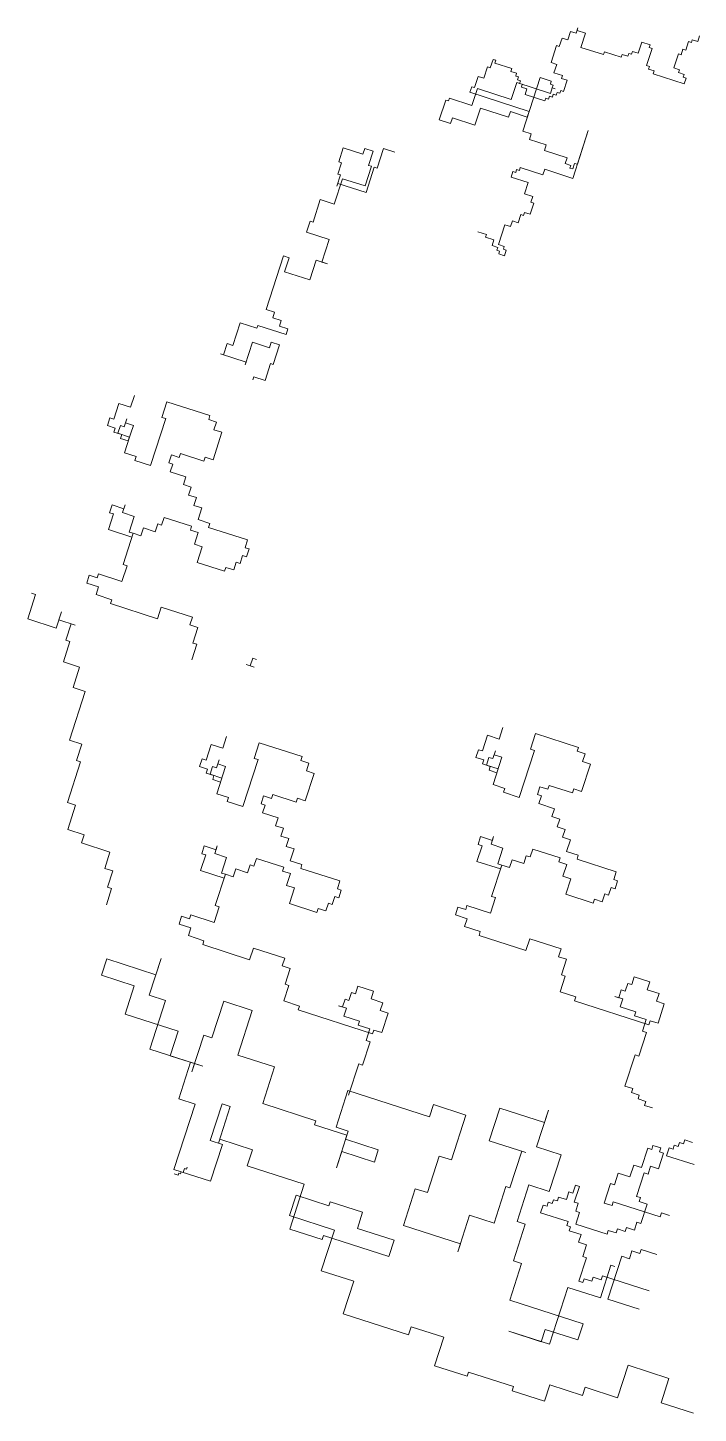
# Model space of a CAD drawing. Header units: millimetres. Extents: x 485872 to 486142, y -52344 to -52207.
# Drawn here: x 486117.1724 to 486117.2072, y -52327.0236 to -52326.9517 of the extents above; entities that cross this region are included whole.
import ezdxf

# ---------------------------------------------------------------- set-up
doc = ezdxf.new("R2010")
doc.units = ezdxf.units.MM
doc.header["$LTSCALE"] = 15

# ---------------------------------------------------------------- blocks, each defined once
blk = doc.blocks.new('sf')
at = {"color": 84, "lineweight": 5}
for p, q in [((17786.39, 470973.52), (17786.21, 470972.97)), ((17786.3, 470973.25), (17786.39, 470973.52)), ((17784.82, 470972.49), (17784.55, 470971.66)), ((17785.38, 470972.31), (17784.82, 470972.49)), ((17785.65, 470973.15), (17785.38, 470972.31)), ((17786.21, 470972.97), (17785.65, 470973.15)), ((17787.14, 470972.98), (17786.3, 470973.25)), ((17786.69, 470971.58), (17787.14, 470972.98)), ((17792.7, 470972.1), (17792.35, 470970.99)), ((17793.54, 470971.83), (17792.7, 470972.1)), ((17797.34, 470972.15), (17797.07, 470971.31)), ((17797.62, 470972.06), (17797.34, 470972.15)), ((17797.71, 470972.34), (17797.62, 470972.06)), ((17798.26, 470972.16), (17797.71, 470972.34)), ((17798.44, 470972.71), (17798.26, 470972.16)), ((17784.28, 470971.75), (17783.74, 470970.07)), ((17784.55, 470971.66), (17784.28, 470971.75)), ((17788.92, 470970.86), (17786.69, 470971.58)), ((17789.01, 470971.14), (17788.92, 470970.86)), ((17790.68, 470970.6), (17789.01, 470971.14)), ((17790.77, 470970.88), (17790.68, 470970.6)), ((17791.33, 470970.7), (17790.77, 470970.88)), ((17791.42, 470970.98), (17791.33, 470970.7)), ((17791.7, 470970.89), (17791.42, 470970.98)), ((17791.79, 470971.17), (17791.7, 470970.89)), ((17792.35, 470970.99), (17791.79, 470971.17)), ((17793.19, 470969.79), (17793.73, 470971.46)), ((17793.45, 470971.55), (17793.54, 470971.83)), ((17793.73, 470971.46), (17793.45, 470971.55)), ((17796.33, 470970.93), (17795.88, 470969.54)), ((17796.61, 470970.84), (17796.33, 470970.93)), ((17796.79, 470971.4), (17796.61, 470970.84)), ((17797.07, 470971.31), (17796.79, 470971.4)), ((17777.44, 470969.64), (17777.08, 470968.53)), ((17777.72, 470969.55), (17777.44, 470969.64)), ((17777.99, 470970.39), (17777.72, 470969.55)), ((17778.27, 470970.3), (17777.99, 470970.39)), ((17778.18, 470970.02), (17778.27, 470970.3)), ((17779.85, 470969.48), (17778.18, 470970.02)), ((17779.76, 470969.2), (17779.85, 470969.48)), ((17783.74, 470970.07), (17784.29, 470969.89)), ((17784.29, 470969.89), (17784.02, 470969.06)), ((17793.47, 470969.7), (17793.19, 470969.79)), ((17793.38, 470969.42), (17793.47, 470969.7)), ((17793.94, 470969.24), (17793.38, 470969.42)), ((17795.88, 470969.54), (17796.44, 470969.36)), ((17796.44, 470969.36), (17796.35, 470969.08)), ((17776.52, 470968.71), (17776.16, 470967.59)), ((17777.08, 470968.53), (17776.52, 470968.71)), ((17780.32, 470969.02), (17779.76, 470969.2)), ((17779.79, 470966.42), (17780.33, 470968.1)), ((17780.23, 470968.74), (17780.32, 470969.02)), ((17780.51, 470968.65), (17780.23, 470968.74)), ((17780.33, 470968.1), (17783.67, 470967.02)), ((17780.42, 470968.37), (17780.51, 470968.65)), ((17780.7, 470968.28), (17780.42, 470968.37)), ((17780.61, 470968.01), (17780.7, 470968.28)), ((17780.88, 470967.92), (17780.61, 470968.01)), ((17782.64, 470968.58), (17780.93, 470963.29)), ((17783.75, 470968.22), (17782.64, 470968.58)), ((17783.66, 470967.94), (17783.75, 470968.22)), ((17784.02, 470969.06), (17784.86, 470968.79)), ((17784.86, 470968.79), (17784.77, 470968.51)), ((17784.77, 470968.51), (17785.33, 470968.33)), ((17785.33, 470968.33), (17784.97, 470967.21)), ((17793.85, 470968.97), (17793.94, 470969.24)), ((17796.92, 470967.98), (17793.85, 470968.97)), ((17796.35, 470969.08), (17796.91, 470968.9)), ((17796.91, 470968.9), (17796.82, 470968.62)), ((17796.82, 470968.62), (17797.1, 470968.53)), ((17797.1, 470968.53), (17796.92, 470967.98)), ((17775.88, 470967.68), (17775.7, 470967.13)), ((17775.7, 470967.13), (17781.56, 470965.24)), ((17776.16, 470967.59), (17775.88, 470967.68)), ((17775.9, 470965.83), (17776.44, 470967.5)), ((17776.44, 470967.5), (17779.79, 470966.42)), ((17780.8, 470967.64), (17780.88, 470967.92)), ((17781.35, 470967.46), (17780.8, 470967.64)), ((17781.17, 470966.9), (17781.35, 470967.46)), ((17783.13, 470966.27), (17781.17, 470966.9)), ((17783.58, 470966.74), (17783.49, 470966.46)), ((17783.86, 470966.65), (17783.58, 470966.74)), ((17783.94, 470967.85), (17783.66, 470967.94)), ((17783.67, 470967.02), (17783.85, 470967.57)), ((17783.85, 470967.57), (17783.94, 470967.85)), ((17784.13, 470967.48), (17783.85, 470967.57)), ((17783.85, 470967.57), (17784.13, 470967.48)), ((17783.95, 470966.93), (17783.86, 470966.65)), ((17784.23, 470966.84), (17783.95, 470966.93)), ((17784.32, 470967.12), (17784.23, 470966.84)), ((17784.6, 470967.03), (17784.32, 470967.12)), ((17784.69, 470967.3), (17784.6, 470967.03)), ((17784.97, 470967.21), (17784.69, 470967.3)), ((17772.67, 470964.41), (17773.3, 470966.36)), ((17773.3, 470966.36), (17773.58, 470966.27)), ((17773.58, 470966.27), (17773.67, 470966.55)), ((17773.67, 470966.55), (17775.9, 470965.83)), ((17776.74, 470965.56), (17776.2, 470963.89)), ((17779.53, 470964.66), (17776.74, 470965.56)), ((17779.71, 470965.22), (17779.53, 470964.66)), ((17781.38, 470964.68), (17779.71, 470965.22)), ((17781.56, 470965.24), (17781.38, 470964.68)), ((17783.22, 470966.55), (17783.13, 470966.27)), ((17783.49, 470966.46), (17783.22, 470966.55)), ((17773.79, 470964.05), (17772.67, 470964.41)), ((17773.97, 470964.61), (17773.79, 470964.05)), ((17776.2, 470963.89), (17773.97, 470964.61)), ((17780.93, 470963.29), (17781.77, 470963.02)), ((17781.77, 470963.02), (17781.59, 470962.46)), ((17787.42, 470963.35), (17785.89, 470958.61)), ((17786.34, 470960), (17787.42, 470963.35)), ((17762.71, 470960.24), (17763.16, 470961.63)), ((17763.16, 470961.63), (17765.11, 470961.01)), ((17765.11, 470961.01), (17765.29, 470961.56)), ((17765.29, 470961.56), (17766.12, 470961.29)), ((17766.12, 470961.29), (17765.67, 470959.9)), ((17767.14, 470961.58), (17766.51, 470959.63)), ((17768.26, 470961.22), (17767.14, 470961.58)), ((17781.59, 470962.46), (17783.26, 470961.92)), ((17783.26, 470961.92), (17783.08, 470961.36)), ((17783.08, 470961.36), (17785.31, 470960.64)), ((17762.63, 470959.04), (17762.98, 470960.15)), ((17762.98, 470960.15), (17762.71, 470960.24)), ((17765.95, 470959.81), (17765.32, 470957.86)), ((17765.67, 470959.9), (17765.95, 470959.81)), ((17785.31, 470960.64), (17785.13, 470960.08)), ((17785.13, 470960.08), (17785.69, 470959.9)), ((17785.69, 470959.9), (17785.6, 470959.63)), ((17785.88, 470959.54), (17786.06, 470960.09)), ((17786.06, 470960.09), (17786.34, 470960)), ((17763.09, 470958.58), (17762.28, 470956.07)), ((17762.54, 470957.83), (17762.9, 470958.95)), ((17762.9, 470958.95), (17762.63, 470959.04)), ((17765.32, 470957.86), (17763.09, 470958.58)), ((17766.23, 470959.72), (17765.42, 470957.21)), ((17766.51, 470959.63), (17766.23, 470959.72)), ((17779.95, 470959.29), (17779.77, 470958.74)), ((17779.77, 470958.74), (17781.45, 470958.2)), ((17780.23, 470959.2), (17779.95, 470959.29)), ((17780.32, 470959.48), (17780.23, 470959.2)), ((17780.6, 470959.39), (17780.32, 470959.48)), ((17780.69, 470959.67), (17780.6, 470959.39)), ((17782.92, 470958.95), (17780.69, 470959.67)), ((17783.1, 470959.51), (17782.92, 470958.95)), ((17785.89, 470958.61), (17783.1, 470959.51)), ((17785.6, 470959.63), (17785.88, 470959.54)), ((17762.63, 470958.11), (17762.54, 470957.83)), ((17765.42, 470957.21), (17762.63, 470958.11)), ((17781.45, 470958.2), (17781.09, 470957.08)), ((17781.09, 470957.08), (17781.92, 470956.81)), ((17760.89, 470956.52), (17760.17, 470954.29)), ((17762.28, 470956.07), (17760.89, 470956.52)), ((17782.02, 470956.17), (17781.66, 470955.05)), ((17781.92, 470956.81), (17781.74, 470956.26)), ((17781.74, 470956.26), (17782.02, 470956.17)), ((17759.89, 470954.38), (17759.53, 470953.27)), ((17760.17, 470954.29), (17759.89, 470954.38)), ((17779.91, 470954.39), (17779.73, 470953.83)), ((17780.47, 470954.21), (17779.91, 470954.39)), ((17780.74, 470955.04), (17780.47, 470954.21)), ((17781.01, 470954.95), (17780.74, 470955.04)), ((17781.1, 470955.23), (17781.01, 470954.95)), ((17781.66, 470955.05), (17781.1, 470955.23)), ((17759.53, 470953.27), (17761.76, 470952.55)), ((17777.33, 470953.06), (17776.49, 470953.33)), ((17777.24, 470952.79), (17777.33, 470953.06)), ((17779.17, 470954.01), (17778.54, 470952.06)), ((17779.73, 470953.83), (17779.17, 470954.01)), ((17761.76, 470952.55), (17761.04, 470950.32)), ((17778.07, 470952.52), (17777.24, 470952.79)), ((17777.89, 470951.96), (17778.07, 470952.52)), ((17778.45, 470951.78), (17777.89, 470951.96)), ((17778.36, 470951.5), (17778.45, 470951.78)), ((17778.64, 470951.41), (17778.36, 470951.5)), ((17778.54, 470952.06), (17779.1, 470951.88)), ((17779.1, 470951.88), (17779.01, 470951.6)), ((17779.01, 470951.6), (17779.29, 470951.51)), ((17779.29, 470951.51), (17779.11, 470950.95)), ((17757.24, 470950.93), (17755.53, 470945.63)), ((17757.8, 470950.75), (17757.24, 470950.93)), ((17757.35, 470949.36), (17757.8, 470950.75)), ((17760.49, 470950.5), (17759.86, 470948.55)), ((17761.6, 470950.14), (17760.49, 470950.5)), ((17761.04, 470950.32), (17761.6, 470950.14)), ((17778.55, 470951.13), (17778.64, 470951.41)), ((17779.11, 470950.95), (17778.55, 470951.13)), ((17759.86, 470948.55), (17757.35, 470949.36)), ((17755.53, 470945.63), (17756.37, 470945.36)), ((17756.37, 470945.36), (17756.19, 470944.81)), ((17756.19, 470944.81), (17757.02, 470944.54)), ((17752.95, 470944.31), (17752.23, 470942.08)), ((17754.62, 470943.77), (17752.95, 470944.31)), ((17754.71, 470944.05), (17754.62, 470943.77)), ((17757.5, 470943.15), (17754.71, 470944.05)), ((17757.02, 470944.54), (17756.84, 470943.98)), ((17756.84, 470943.98), (17757.68, 470943.71)), ((17757.68, 470943.71), (17757.5, 470943.15)), ((17751.67, 470942.26), (17751.31, 470941.15)), ((17752.23, 470942.08), (17751.67, 470942.26)), ((17753.45, 470940.15), (17754.17, 470942.38)), ((17754.17, 470942.38), (17755.85, 470941.84)), ((17755.85, 470941.84), (17756.03, 470942.4)), ((17756.03, 470942.4), (17756.86, 470942.13)), ((17756.86, 470942.13), (17756.23, 470940.18)), ((17751.03, 470941.24), (17753.54, 470940.43)), ((17751.31, 470941.15), (17751.03, 470941.24)), ((17753.54, 470940.43), (17753.45, 470940.15)), ((17755.96, 470940.27), (17755.42, 470938.59)), ((17756.23, 470940.18), (17755.96, 470940.27)), ((17754.3, 470938.95), (17754.21, 470938.68)), ((17755.42, 470938.59), (17754.3, 470938.95)), ((17742.49, 470937.11), (17742.12, 470935.95)), ((17745.21, 470934.95), (17745.71, 470936.5)), ((17745.71, 470936.5), (17749.97, 470935.13)), ((17740.95, 470936.33), (17740.45, 470934.78)), ((17742.12, 470935.95), (17740.95, 470936.33)), ((17749.97, 470935.13), (17749.85, 470934.74)), ((17740.07, 470934.9), (17739.82, 470934.13)), ((17739.82, 470934.13), (17740.59, 470933.88)), ((17740.45, 470934.78), (17740.07, 470934.9)), ((17740.59, 470933.88), (17740.47, 470933.49)), ((17741.1, 470934.14), (17740.85, 470933.37)), ((17741.49, 470934.02), (17741.1, 470934.14)), ((17741.74, 470934.79), (17741.49, 470934.02)), ((17741.62, 470934.4), (17741.74, 470934.79)), ((17742.39, 470934.15), (17741.62, 470934.4)), ((17741.89, 470932.61), (17742.39, 470934.15)), ((17744.1, 470930.18), (17745.6, 470934.83)), ((17745.6, 470934.83), (17745.21, 470934.95)), ((17749.85, 470934.74), (17750.62, 470934.49)), ((17750.62, 470934.49), (17750.37, 470933.72)), ((17750.37, 470933.72), (17751.15, 470933.47)), ((17740.47, 470933.49), (17741.24, 470933.24)), ((17740.85, 470933.37), (17742.02, 470932.99)), ((17741.24, 470933.24), (17741.12, 470932.86)), ((17741.12, 470932.86), (17741.89, 470932.61)), ((17742.02, 470932.99), (17741.52, 470931.45)), ((17751.15, 470933.47), (17750.28, 470930.76)), ((17741.52, 470931.45), (17742.68, 470931.07)), ((17742.68, 470931.07), (17742.55, 470930.68)), ((17746.15, 470931.23), (17745.9, 470930.46)), ((17746.93, 470930.98), (17746.15, 470931.23)), ((17747.05, 470931.37), (17746.93, 470930.98)), ((17749.38, 470930.62), (17747.05, 470931.37)), ((17749.5, 470931.01), (17749.38, 470930.62)), ((17750.28, 470930.76), (17749.5, 470931.01)), ((17742.55, 470930.68), (17744.1, 470930.18)), ((17745.9, 470930.46), (17746.29, 470930.33)), ((17746.29, 470930.33), (17746.04, 470929.56)), ((17746.04, 470929.56), (17747.59, 470929.06)), ((17747.59, 470929.06), (17747.34, 470928.29)), ((17747.34, 470928.29), (17748.11, 470928.04)), ((17748.11, 470928.04), (17747.86, 470927.26)), ((17747.86, 470927.26), (17748.64, 470927.01)), ((17748.64, 470927.01), (17748.39, 470926.24)), ((17740.03, 470925.51), (17740.28, 470926.29)), ((17740.42, 470925.39), (17740.03, 470925.51)), ((17740.28, 470926.29), (17741.44, 470925.91)), ((17741.57, 470926.3), (17741.32, 470925.53)), ((17741.32, 470925.53), (17742.48, 470925.15)), ((17741.44, 470925.91), (17741.57, 470926.3)), ((17748.39, 470926.24), (17749.16, 470925.99)), ((17749.16, 470925.99), (17748.79, 470924.83)), ((17739.92, 470923.84), (17740.42, 470925.39)), ((17742.48, 470925.15), (17741.98, 470923.6)), ((17744.8, 470924.4), (17744.56, 470923.63)), ((17745.19, 470924.28), (17744.8, 470924.4)), ((17745.44, 470925.05), (17745.19, 470924.28)), ((17748.15, 470924.18), (17745.44, 470925.05)), ((17748.03, 470923.79), (17748.15, 470924.18)), ((17748.79, 470924.83), (17749.95, 470924.45)), ((17749.95, 470924.45), (17749.83, 470924.06)), ((17749.83, 470924.06), (17753.7, 470922.82)), ((17742.24, 470923.09), (17739.92, 470923.84)), ((17742.37, 470923.48), (17741.37, 470920.38)), ((17741.98, 470923.6), (17742.37, 470923.48)), ((17742.37, 470923.48), (17742.24, 470923.09)), ((17743.14, 470923.23), (17742.37, 470923.48)), ((17743.39, 470924), (17743.14, 470923.23)), ((17744.56, 470923.63), (17743.39, 470924)), ((17748.8, 470923.54), (17748.03, 470923.79)), ((17748.43, 470922.38), (17748.8, 470923.54)), ((17753.7, 470922.82), (17753.45, 470922.04)), ((17749.2, 470922.13), (17748.43, 470922.38)), ((17748.7, 470920.58), (17749.2, 470922.13)), ((17753.45, 470922.04), (17753.84, 470921.92)), ((17753.84, 470921.92), (17753.59, 470921.14)), ((17741.76, 470920.26), (17741.26, 470918.71)), ((17741.37, 470920.38), (17741.76, 470920.26)), ((17751.42, 470919.71), (17748.7, 470920.58)), ((17751.54, 470920.09), (17751.42, 470919.71)), ((17752.32, 470919.84), (17751.54, 470920.09)), ((17752.56, 470920.62), (17752.32, 470919.84)), ((17752.95, 470920.49), (17752.56, 470920.62)), ((17753.2, 470921.27), (17752.95, 470920.49)), ((17753.59, 470921.14), (17753.2, 470921.27)), ((17738.03, 470919.32), (17737.78, 470918.55)), ((17738.81, 470919.07), (17738.03, 470919.32)), ((17738.93, 470919.46), (17738.81, 470919.07)), ((17741.26, 470918.71), (17738.93, 470919.46)), ((17731.93, 470915), (17732.71, 470917.42)), ((17732.71, 470917.42), (17732.31, 470917.55)), ((17737.78, 470918.55), (17738.95, 470918.17)), ((17738.95, 470918.17), (17738.7, 470917.4)), ((17738.7, 470917.4), (17740.25, 470916.9)), ((17740.25, 470916.9), (17740.12, 470916.51)), ((17740.12, 470916.51), (17744.77, 470915.01)), ((17744.77, 470915.01), (17745.14, 470916.17)), ((17745.14, 470916.17), (17748.24, 470915.17)), ((17734.76, 470914.09), (17731.93, 470915)), ((17735.28, 470915.7), (17734.76, 470914.09)), ((17735.02, 470914.89), (17735.28, 470915.7)), ((17736.63, 470914.37), (17735.02, 470914.89)), ((17735.71, 470912.89), (17736.23, 470914.5)), ((17736.23, 470914.5), (17736.63, 470914.37)), ((17748.24, 470915.17), (17747.99, 470914.4)), ((17747.99, 470914.4), (17748.77, 470914.15)), ((17748.77, 470914.15), (17748.27, 470912.6)), ((17735.46, 470910.75), (17736.11, 470912.76)), ((17736.11, 470912.76), (17735.71, 470912.89)), ((17748.66, 470912.48), (17748.16, 470910.93)), ((17748.27, 470912.6), (17748.66, 470912.48)), ((17737.07, 470910.23), (17735.46, 470910.75)), ((17753.57, 470910.47), (17754.34, 470910.22)), ((17753.95, 470910.34), (17753.57, 470910.47)), ((17754.2, 470911.12), (17753.95, 470910.34)), ((17754.59, 470910.99), (17754.2, 470911.12)), ((17736.42, 470908.21), (17737.07, 470910.23)), ((17736.07, 470902.99), (17737.63, 470907.82)), ((17737.63, 470907.82), (17736.42, 470908.21)), ((17778.97, 470904.26), (17778.59, 470903.1)), ((17781.69, 470902.1), (17782.19, 470903.65)), ((17782.19, 470903.65), (17786.45, 470902.28)), ((17737.28, 470902.6), (17736.07, 470902.99)), ((17736.76, 470900.98), (17737.28, 470902.6)), ((17750.08, 470902.57), (17749.59, 470901.02)), ((17751.25, 470902.19), (17750.08, 470902.57)), ((17751.62, 470903.35), (17751.25, 470902.19)), ((17754.35, 470901.19), (17754.84, 470902.74)), ((17754.84, 470902.74), (17759.11, 470901.36)), ((17777.43, 470903.48), (17776.93, 470901.93)), ((17778.59, 470903.1), (17777.43, 470903.48)), ((17786.45, 470902.28), (17786.33, 470901.89)), ((17735.87, 470896.83), (17737.17, 470900.85)), ((17737.17, 470900.85), (17736.76, 470900.98)), ((17749.2, 470901.14), (17748.95, 470900.37)), ((17749.59, 470901.02), (17749.2, 470901.14)), ((17750.87, 470901.03), (17750.62, 470900.26)), ((17750.75, 470900.64), (17750.87, 470901.03)), ((17753.23, 470896.42), (17754.73, 470901.07)), ((17754.73, 470901.07), (17754.35, 470901.19)), ((17759.11, 470901.36), (17758.98, 470900.98)), ((17758.98, 470900.98), (17759.76, 470900.73)), ((17776.55, 470902.05), (17776.3, 470901.28)), ((17776.3, 470901.28), (17777.07, 470901.03)), ((17776.93, 470901.93), (17776.55, 470902.05)), ((17777.07, 470901.03), (17776.95, 470900.64)), ((17777.58, 470901.29), (17777.33, 470900.52)), ((17777.97, 470901.17), (17777.58, 470901.29)), ((17778.22, 470901.94), (17777.97, 470901.17)), ((17778.1, 470901.55), (17778.22, 470901.94)), ((17778.87, 470901.3), (17778.1, 470901.55)), ((17778.37, 470899.76), (17778.87, 470901.3)), ((17780.58, 470897.33), (17782.08, 470901.98)), ((17782.08, 470901.98), (17781.69, 470902.1)), ((17786.33, 470901.89), (17787.1, 470901.64)), ((17787.1, 470901.64), (17786.85, 470900.87)), ((17786.85, 470900.87), (17787.63, 470900.62)), ((17748.95, 470900.37), (17749.72, 470900.12)), ((17749.72, 470900.12), (17749.6, 470899.73)), ((17749.6, 470899.73), (17750.37, 470899.48)), ((17750.23, 470900.38), (17749.99, 470899.61)), ((17749.99, 470899.61), (17751.15, 470899.23)), ((17750.62, 470900.26), (17750.23, 470900.38)), ((17750.37, 470899.48), (17750.25, 470899.09)), ((17751.52, 470900.39), (17750.75, 470900.64)), ((17751.02, 470898.84), (17751.52, 470900.39)), ((17760.28, 470899.7), (17759.41, 470896.99)), ((17759.76, 470900.73), (17759.51, 470899.95)), ((17759.51, 470899.95), (17760.28, 470899.7)), ((17776.95, 470900.64), (17777.72, 470900.39)), ((17777.33, 470900.52), (17778.5, 470900.14)), ((17777.72, 470900.39), (17777.6, 470900.01)), ((17777.6, 470900.01), (17778.37, 470899.76)), ((17778.5, 470900.14), (17778, 470898.59)), ((17787.63, 470900.62), (17786.76, 470897.91)), ((17750.25, 470899.09), (17751.02, 470898.84)), ((17751.15, 470899.23), (17750.65, 470897.68)), ((17778, 470898.59), (17779.16, 470898.22)), ((17779.16, 470898.22), (17779.03, 470897.83)), ((17782.63, 470898.38), (17782.38, 470897.61)), ((17783.41, 470898.13), (17782.63, 470898.38)), ((17783.53, 470898.52), (17783.41, 470898.13)), ((17785.86, 470897.77), (17783.53, 470898.52)), ((17785.98, 470898.16), (17785.86, 470897.77)), ((17786.76, 470897.91), (17785.98, 470898.16)), ((17736.67, 470896.57), (17735.87, 470896.83)), ((17750.65, 470897.68), (17751.81, 470897.31)), ((17751.81, 470897.31), (17751.69, 470896.92)), ((17751.69, 470896.92), (17753.23, 470896.42)), ((17755.28, 470897.47), (17755.03, 470896.7)), ((17755.03, 470896.7), (17755.42, 470896.57)), ((17756.06, 470897.22), (17755.28, 470897.47)), ((17756.18, 470897.61), (17756.06, 470897.22)), ((17758.51, 470896.86), (17756.18, 470897.61)), ((17758.63, 470897.24), (17758.51, 470896.86)), ((17759.41, 470896.99), (17758.63, 470897.24)), ((17779.03, 470897.83), (17780.58, 470897.33)), ((17782.38, 470897.61), (17782.77, 470897.48)), ((17782.77, 470897.48), (17782.52, 470896.71)), ((17782.52, 470896.71), (17784.07, 470896.21)), ((17735.89, 470894.15), (17736.67, 470896.57)), ((17755.42, 470896.57), (17755.17, 470895.8)), ((17755.17, 470895.8), (17756.72, 470895.3)), ((17756.72, 470895.3), (17756.47, 470894.52)), ((17784.07, 470896.21), (17783.82, 470895.43)), ((17783.82, 470895.43), (17784.59, 470895.18)), ((17737.51, 470893.63), (17735.89, 470894.15)), ((17756.47, 470894.52), (17757.25, 470894.27)), ((17757.25, 470894.27), (17757, 470893.5)), ((17784.59, 470895.18), (17784.34, 470894.41)), ((17784.34, 470894.41), (17785.12, 470894.16)), ((17785.12, 470894.16), (17784.87, 470893.39)), ((17737.25, 470892.82), (17737.51, 470893.63)), ((17740.07, 470891.91), (17737.25, 470892.82)), ((17749.16, 470891.75), (17749.41, 470892.53)), ((17749.41, 470892.53), (17750.57, 470892.15)), ((17750.7, 470892.54), (17750.45, 470891.76)), ((17750.57, 470892.15), (17750.7, 470892.54)), ((17757, 470893.5), (17757.77, 470893.25)), ((17757.77, 470893.25), (17757.52, 470892.48)), ((17776.4, 470890.99), (17776.9, 470892.54)), ((17776.51, 470892.66), (17776.76, 470893.44)), ((17776.9, 470892.54), (17776.51, 470892.66)), ((17776.76, 470893.44), (17777.92, 470893.06)), ((17778.05, 470893.45), (17777.8, 470892.68)), ((17777.8, 470892.68), (17778.96, 470892.3)), ((17777.92, 470893.06), (17778.05, 470893.45)), ((17784.87, 470893.39), (17785.64, 470893.14)), ((17785.64, 470893.14), (17785.27, 470891.98)), ((17739.55, 470890.3), (17740.07, 470891.91)), ((17749.05, 470890.08), (17749.55, 470891.63)), ((17749.55, 470891.63), (17749.16, 470891.75)), ((17750.45, 470891.76), (17751.61, 470891.39)), ((17751.61, 470891.39), (17751.11, 470889.84)), ((17754.57, 470891.29), (17754.32, 470890.52)), ((17757.28, 470890.42), (17754.57, 470891.29)), ((17757.52, 470892.48), (17758.3, 470892.23)), ((17758.3, 470892.23), (17757.92, 470891.06)), ((17778.96, 470892.3), (17778.46, 470890.75)), ((17779.87, 470891.15), (17779.62, 470890.38)), ((17781.03, 470890.78), (17779.87, 470891.15)), ((17781.28, 470891.55), (17781.03, 470890.78)), ((17781.67, 470891.43), (17781.28, 470891.55)), ((17781.92, 470892.2), (17781.67, 470891.43)), ((17784.63, 470891.33), (17781.92, 470892.2)), ((17784.51, 470890.94), (17784.63, 470891.33)), ((17785.27, 470891.98), (17786.43, 470891.6)), ((17786.43, 470891.6), (17786.31, 470891.21)), ((17786.31, 470891.21), (17790.18, 470889.96)), ((17740.36, 470890.04), (17739.55, 470890.3)), ((17739.84, 470888.43), (17740.36, 470890.04)), ((17751.38, 470889.33), (17749.05, 470890.08)), ((17751.11, 470889.84), (17751.5, 470889.72)), ((17752.52, 470890.24), (17752.27, 470889.47)), ((17753.69, 470889.87), (17752.52, 470890.24)), ((17753.94, 470890.64), (17753.69, 470889.87)), ((17754.32, 470890.52), (17753.94, 470890.64)), ((17757.16, 470890.03), (17757.28, 470890.42)), ((17757.93, 470889.78), (17757.16, 470890.03)), ((17757.56, 470888.62), (17757.93, 470889.78)), ((17757.92, 470891.06), (17759.08, 470890.69)), ((17759.08, 470890.69), (17758.96, 470890.3)), ((17758.96, 470890.3), (17762.83, 470889.05)), ((17778.72, 470890.24), (17776.4, 470890.99)), ((17778.85, 470890.63), (17777.85, 470887.53)), ((17778.46, 470890.75), (17778.85, 470890.63)), ((17778.85, 470890.63), (17778.72, 470890.24)), ((17779.62, 470890.38), (17778.85, 470890.63)), ((17785.28, 470890.69), (17784.51, 470890.94)), ((17784.91, 470889.53), (17785.28, 470890.69)), ((17790.18, 470889.96), (17789.93, 470889.19)), ((17740.24, 470888.3), (17739.84, 470888.43)), ((17751.5, 470889.72), (17750.5, 470886.62)), ((17751.5, 470889.72), (17751.38, 470889.33)), ((17752.27, 470889.47), (17751.5, 470889.72)), ((17758.33, 470888.37), (17757.56, 470888.62)), ((17762.83, 470889.05), (17762.58, 470888.28)), ((17785.68, 470889.28), (17784.91, 470889.53)), ((17785.18, 470887.73), (17785.68, 470889.28)), ((17789.68, 470888.42), (17789.43, 470887.64)), ((17790.07, 470888.29), (17789.68, 470888.42)), ((17789.93, 470889.19), (17790.32, 470889.07)), ((17790.32, 470889.07), (17790.07, 470888.29)), ((17739.72, 470886.68), (17740.24, 470888.3)), ((17757.84, 470886.82), (17758.33, 470888.37)), ((17762.33, 470887.5), (17762.08, 470886.73)), ((17762.72, 470887.38), (17762.33, 470887.5)), ((17762.58, 470888.28), (17762.97, 470888.15)), ((17762.97, 470888.15), (17762.72, 470887.38)), ((17778.24, 470887.41), (17777.74, 470885.86)), ((17777.85, 470887.53), (17778.24, 470887.41)), ((17787.9, 470886.86), (17785.18, 470887.73)), ((17788.02, 470887.24), (17787.9, 470886.86)), ((17788.79, 470886.99), (17788.02, 470887.24)), ((17789.04, 470887.77), (17788.79, 470886.99)), ((17789.43, 470887.64), (17789.04, 470887.77)), ((17748.07, 470885.7), (17747.94, 470885.31)), ((17750.39, 470884.95), (17748.07, 470885.7)), ((17750.89, 470886.5), (17750.39, 470884.95)), ((17750.5, 470886.62), (17750.89, 470886.5)), ((17760.55, 470885.94), (17757.84, 470886.82)), ((17760.67, 470886.33), (17760.55, 470885.94)), ((17761.45, 470886.08), (17760.67, 470886.33)), ((17761.7, 470886.86), (17761.45, 470886.08)), ((17762.08, 470886.73), (17761.7, 470886.86)), ((17774.51, 470886.47), (17774.26, 470885.7)), ((17774.26, 470885.7), (17775.43, 470885.32)), ((17775.29, 470886.22), (17774.51, 470886.47)), ((17775.41, 470886.61), (17775.29, 470886.22)), ((17777.74, 470885.86), (17775.41, 470886.61)), ((17747.17, 470885.56), (17746.92, 470884.79)), ((17746.92, 470884.79), (17748.08, 470884.41)), ((17747.94, 470885.31), (17747.17, 470885.56)), ((17748.08, 470884.41), (17747.83, 470883.64)), ((17775.43, 470885.32), (17775.18, 470884.55)), ((17775.18, 470884.55), (17776.73, 470884.05)), ((17747.83, 470883.64), (17749.38, 470883.14)), ((17749.38, 470883.14), (17749.25, 470882.75)), ((17776.73, 470884.05), (17776.6, 470883.66)), ((17776.6, 470883.66), (17781.25, 470882.16)), ((17781.25, 470882.16), (17781.62, 470883.32)), ((17781.62, 470883.32), (17784.72, 470882.32)), ((17749.25, 470882.75), (17753.9, 470881.25)), ((17753.9, 470881.25), (17754.28, 470882.41)), ((17754.28, 470882.41), (17757.37, 470881.41)), ((17784.72, 470882.32), (17784.47, 470881.55)), ((17784.47, 470881.55), (17785.25, 470881.3)), ((17739.25, 470879.72), (17739.77, 470881.33)), ((17739.77, 470881.33), (17744.61, 470879.77)), ((17745.13, 470881.38), (17743.96, 470877.75)), ((17744.61, 470879.77), (17745.13, 470881.38)), ((17757.37, 470881.41), (17757.13, 470880.64)), ((17757.13, 470880.64), (17757.9, 470880.39)), ((17757.9, 470880.39), (17757.4, 470878.84)), ((17785.25, 470881.3), (17784.75, 470879.75)), ((17742.48, 470878.68), (17739.25, 470879.72)), ((17757.4, 470878.84), (17757.79, 470878.72)), ((17785.14, 470879.63), (17784.64, 470878.08)), ((17784.75, 470879.75), (17785.14, 470879.63)), ((17791.32, 470878.91), (17791.07, 470878.14)), ((17791.71, 470878.79), (17791.32, 470878.91)), ((17791.96, 470879.56), (17791.71, 470878.79)), ((17793.51, 470879.06), (17791.96, 470879.56)), ((17793.26, 470878.29), (17793.51, 470879.06)), ((17741.57, 470875.86), (17742.48, 470878.68)), ((17743.96, 470877.75), (17745.58, 470877.23)), ((17757.79, 470878.72), (17757.29, 470877.17)), ((17763.97, 470878), (17763.72, 470877.23)), ((17764.36, 470877.88), (17763.97, 470878)), ((17764.61, 470878.65), (17764.36, 470877.88)), ((17766.16, 470878.15), (17764.61, 470878.65)), ((17765.91, 470877.38), (17766.16, 470878.15)), ((17784.64, 470878.08), (17786.19, 470877.58)), ((17786.19, 470877.58), (17786.06, 470877.19)), ((17790.05, 470877.62), (17790.82, 470877.37)), ((17790.43, 470877.49), (17790.05, 470877.62)), ((17790.68, 470878.26), (17790.43, 470877.49)), ((17791.07, 470878.14), (17790.68, 470878.26)), ((17794.42, 470877.91), (17793.26, 470878.29)), ((17794.17, 470877.14), (17794.42, 470877.91)), ((17745.58, 470877.23), (17744.02, 470872.4)), ((17750.17, 470873.53), (17751.34, 470877.15)), ((17751.34, 470877.15), (17754.16, 470876.24)), ((17754.16, 470876.24), (17752.73, 470871.81)), ((17757.29, 470877.17), (17758.84, 470876.67)), ((17758.84, 470876.67), (17758.71, 470876.28)), ((17758.71, 470876.28), (17766.07, 470873.91)), ((17763.09, 470876.58), (17762.7, 470876.7)), ((17762.7, 470876.7), (17763.47, 470876.45)), ((17763.34, 470877.35), (17763.09, 470876.58)), ((17763.47, 470876.45), (17763.22, 470875.68)), ((17763.72, 470877.23), (17763.34, 470877.35)), ((17767.07, 470877), (17765.91, 470877.38)), ((17766.82, 470876.23), (17767.07, 470877)), ((17767.6, 470875.98), (17766.82, 470876.23)), ((17786.06, 470877.19), (17793.42, 470874.82)), ((17790.82, 470877.37), (17790.57, 470876.59)), ((17790.57, 470876.59), (17792.12, 470876.09)), ((17792.12, 470876.09), (17792, 470875.71)), ((17794.94, 470876.89), (17794.17, 470877.14)), ((17794.32, 470874.96), (17794.94, 470876.89)), ((17746.81, 470874.17), (17741.57, 470875.86)), ((17763.22, 470875.68), (17764.77, 470875.18)), ((17764.77, 470875.18), (17764.65, 470874.79)), ((17764.65, 470874.79), (17765.81, 470874.42)), ((17766.97, 470874.04), (17767.6, 470875.98)), ((17792, 470875.71), (17793.16, 470875.33)), ((17793.16, 470875.33), (17792.78, 470874.17)), ((17793.42, 470874.82), (17793.55, 470875.21)), ((17793.55, 470875.21), (17794.32, 470874.96)), ((17746.03, 470871.75), (17746.81, 470874.17)), ((17748.19, 470870.16), (17749.36, 470873.79)), ((17749.36, 470873.79), (17750.17, 470873.53)), ((17765.81, 470874.42), (17765.44, 470873.26)), ((17766.07, 470873.91), (17766.2, 470874.29)), ((17766.2, 470874.29), (17766.97, 470874.04)), ((17793.17, 470874.04), (17792.42, 470871.72)), ((17792.78, 470874.17), (17793.17, 470874.04)), ((17744.02, 470872.4), (17748.45, 470870.97)), ((17765.82, 470873.13), (17765.07, 470870.81)), ((17765.44, 470873.26), (17765.82, 470873.13)), ((17749.26, 470870.71), (17746.03, 470871.75)), ((17746.88, 470867.47), (17748.05, 470871.1)), ((17748.05, 470871.1), (17749.26, 470870.71)), ((17748.45, 470870.97), (17748.19, 470870.16)), ((17752.73, 470871.81), (17756.36, 470870.64)), ((17756.36, 470870.64), (17755.19, 470867.01)), ((17764.69, 470870.94), (17763.69, 470867.84)), ((17765.07, 470870.81), (17764.69, 470870.94)), ((17792.04, 470871.85), (17791.04, 470868.75)), ((17792.42, 470871.72), (17792.04, 470871.85)), ((17762.45, 470864.67), (17763.62, 470868.3)), ((17763.62, 470868.3), (17771.69, 470865.7)), ((17791.04, 470868.75), (17791.81, 470868.5)), ((17791.81, 470868.5), (17791.69, 470868.11)), ((17791.69, 470868.11), (17792.46, 470867.86)), ((17792.46, 470867.86), (17792.34, 470867.48)), ((17746.41, 470860.5), (17748.49, 470866.95)), ((17748.49, 470866.95), (17746.88, 470867.47)), ((17751.17, 470866.98), (17750, 470863.35)), ((17750.81, 470863.09), (17751.98, 470866.72)), ((17751.98, 470866.72), (17751.17, 470866.98)), ((17755.19, 470867.01), (17760.44, 470865.32)), ((17771.69, 470865.7), (17772.08, 470866.91)), ((17772.08, 470866.91), (17775.3, 470865.87)), ((17777.61, 470863.34), (17778.65, 470866.57)), ((17778.65, 470866.57), (17783.08, 470865.14)), ((17792.34, 470867.48), (17793.11, 470867.23)), ((17793.11, 470867.23), (17792.99, 470866.84)), ((17792.99, 470866.84), (17793.76, 470866.59)), ((17760.44, 470865.32), (17760.31, 470864.92)), ((17775.3, 470865.87), (17773.87, 470861.43)), ((17783.47, 470866.35), (17782.3, 470862.72)), ((17783.08, 470865.14), (17783.47, 470866.35)), ((17760.31, 470864.92), (17763.53, 470863.88)), ((17763.66, 470864.28), (17762.45, 470864.67)), ((17762.49, 470860.66), (17763.66, 470864.28)), ((17763.53, 470863.88), (17763.4, 470863.48)), ((17750, 470863.35), (17751.21, 470862.96)), ((17751.21, 470862.96), (17750.04, 470859.33)), ((17750.94, 470863.49), (17750.81, 470863.09)), ((17754.17, 470862.45), (17750.94, 470863.49)), ((17753.65, 470860.84), (17754.17, 470862.45)), ((17763.4, 470863.48), (17766.63, 470862.44)), ((17766.63, 470862.44), (17766.24, 470861.23)), ((17781.24, 470862.17), (17777.61, 470863.34)), ((17782.3, 470862.72), (17784.72, 470861.94)), ((17792.69, 470860.67), (17793.31, 470862.6)), ((17793.31, 470862.6), (17793.7, 470862.48)), ((17793.7, 470862.48), (17793.82, 470862.87)), ((17793.82, 470862.87), (17794.6, 470862.62)), ((17794.6, 470862.62), (17794.47, 470862.23)), ((17795.42, 470862.63), (17795.17, 470861.85)), ((17795.81, 470862.5), (17795.42, 470862.63)), ((17795.93, 470862.89), (17795.81, 470862.5)), ((17796.32, 470862.76), (17795.93, 470862.89)), ((17796.44, 470863.15), (17796.32, 470862.76)), ((17796.83, 470863.03), (17796.44, 470863.15)), ((17796.96, 470863.41), (17796.83, 470863.03)), ((17797.73, 470863.16), (17796.96, 470863.41)), ((17763.01, 470862.27), (17762.49, 470860.66)), ((17766.24, 470861.23), (17763.01, 470862.27)), ((17772.66, 470861.82), (17771.5, 470858.2)), ((17773.87, 470861.43), (17772.66, 470861.82)), ((17779.66, 470858.68), (17780.83, 470862.3)), ((17780.83, 470862.3), (17781.24, 470862.17)), ((17784.72, 470861.94), (17783.55, 470858.31)), ((17794.86, 470862.1), (17794.36, 470860.56)), ((17794.47, 470862.23), (17794.86, 470862.1)), ((17795.17, 470861.85), (17797.88, 470860.98)), ((17750.04, 470859.33), (17746.41, 470860.5)), ((17746.43, 470860.06), (17746.81, 470859.94)), ((17746.81, 470859.94), (17746.88, 470860.13)), ((17746.88, 470860.13), (17747.07, 470860.07)), ((17747.07, 470860.07), (17747.13, 470860.26)), ((17747.13, 470860.26), (17747.32, 470860.2)), ((17747.32, 470860.2), (17747.45, 470860.59)), ((17747.45, 470860.59), (17747.64, 470860.53)), ((17747.64, 470860.53), (17747.71, 470860.72)), ((17759.29, 470859.02), (17753.65, 470860.84)), ((17790, 470858.97), (17790.38, 470860.13)), ((17790.38, 470860.13), (17791.54, 470859.76)), ((17791.54, 470859.76), (17791.91, 470860.92)), ((17791.91, 470860.92), (17792.69, 470860.67)), ((17792.95, 470860.16), (17792.2, 470857.83)), ((17793.34, 470860.03), (17792.95, 470860.16)), ((17793.59, 470860.81), (17793.34, 470860.03)), ((17794.36, 470860.56), (17793.59, 470860.81)), ((17757.86, 470854.59), (17759.29, 470859.02)), ((17770.29, 470858.59), (17769.12, 470854.96)), ((17771.5, 470858.2), (17770.29, 470858.59)), ((17778.09, 470855.18), (17779.26, 470858.81)), ((17779.26, 470858.81), (17779.66, 470858.68)), ((17781.54, 470858.96), (17780.37, 470855.34)), ((17783.55, 470858.31), (17781.54, 470858.96)), ((17785.5, 470858.28), (17785.25, 470857.51)), ((17785.89, 470858.16), (17785.5, 470858.28)), ((17786.14, 470858.93), (17785.89, 470858.16)), ((17786.03, 470857.26), (17786.53, 470858.81)), ((17786.53, 470858.81), (17786.14, 470858.93)), ((17788.99, 470857.16), (17789.61, 470859.1)), ((17789.61, 470859.1), (17790, 470858.97)), ((17757.85, 470855.92), (17758.5, 470857.94)), ((17758.5, 470857.94), (17761.73, 470856.9)), ((17761.73, 470856.9), (17761.86, 470857.3)), ((17761.86, 470857.3), (17765.08, 470856.26)), ((17782.94, 470856.97), (17782.69, 470856.2)), ((17783.33, 470856.85), (17782.94, 470856.97)), ((17783.46, 470857.24), (17783.33, 470856.85)), ((17783.84, 470857.11), (17783.46, 470857.24)), ((17783.97, 470857.5), (17783.84, 470857.11)), ((17784.36, 470857.37), (17783.97, 470857.5)), ((17784.48, 470857.76), (17784.36, 470857.37)), ((17785.25, 470857.51), (17784.48, 470857.76)), ((17786.42, 470857.14), (17786.03, 470857.26)), ((17786.17, 470856.36), (17786.42, 470857.14)), ((17789.77, 470856.91), (17788.99, 470857.16)), ((17789.89, 470857.3), (17789.77, 470856.91)), ((17794.54, 470855.8), (17789.89, 470857.3)), ((17792.2, 470857.83), (17792.59, 470857.71)), ((17792.59, 470857.71), (17792.46, 470857.32)), ((17792.46, 470857.32), (17793.24, 470857.07)), ((17793.24, 470857.07), (17792.61, 470855.14)), ((17762.29, 470854.49), (17757.85, 470855.92)), ((17765.08, 470856.26), (17764.56, 470854.65)), ((17774.5, 470852.33), (17775.67, 470855.96)), ((17775.67, 470855.96), (17778.09, 470855.18)), ((17782.69, 470856.2), (17785.41, 470855.33)), ((17786.55, 470856.24), (17786.17, 470856.36)), ((17786.18, 470855.08), (17786.55, 470856.24)), ((17794.66, 470856.19), (17794.54, 470855.8)), ((17795.44, 470855.94), (17794.66, 470856.19)), ((17761.09, 470853.55), (17757.86, 470854.59)), ((17760.99, 470850.46), (17762.29, 470854.49)), ((17764.56, 470854.65), (17768.19, 470853.48)), ((17769.12, 470854.96), (17774.76, 470853.14)), ((17781.17, 470855.08), (17780, 470851.45)), ((17780.37, 470855.34), (17781.17, 470855.08)), ((17785.41, 470855.33), (17785.28, 470854.94)), ((17785.28, 470854.94), (17785.67, 470854.81)), ((17785.67, 470854.81), (17785.54, 470854.43)), ((17785.54, 470854.43), (17786.7, 470854.05)), ((17789.28, 470854.08), (17786.18, 470855.08)), ((17789.4, 470854.46), (17789.28, 470854.08)), ((17790.18, 470854.21), (17789.4, 470854.46)), ((17790.3, 470854.6), (17790.18, 470854.21)), ((17791.08, 470854.35), (17790.3, 470854.6)), ((17791.2, 470854.74), (17791.08, 470854.35)), ((17791.98, 470854.49), (17791.2, 470854.74)), ((17792.23, 470855.26), (17791.98, 470854.49)), ((17792.61, 470855.14), (17792.23, 470855.26)), ((17761.22, 470853.95), (17761.09, 470853.55)), ((17767.67, 470851.87), (17761.22, 470853.95)), ((17768.19, 470853.48), (17767.67, 470851.87)), ((17774.76, 470853.14), (17774.5, 470852.33)), ((17786.7, 470854.05), (17786.46, 470853.28)), ((17786.46, 470853.28), (17787.23, 470853.03)), ((17787.23, 470853.03), (17786.86, 470851.87)), ((17780, 470851.45), (17780.81, 470851.19)), ((17787.24, 470851.74), (17786.49, 470849.42)), ((17786.86, 470851.87), (17787.24, 470851.74)), ((17789.34, 470847.65), (17790.72, 470851.9)), ((17790.72, 470851.9), (17791.49, 470851.65)), ((17791.49, 470851.65), (17791.74, 470852.43)), ((17791.74, 470852.43), (17792.52, 470852.18)), ((17792.52, 470852.18), (17792.64, 470852.56)), ((17792.64, 470852.56), (17794.19, 470852.06)), ((17764.21, 470849.42), (17760.99, 470850.46)), ((17780.81, 470851.19), (17779.64, 470847.56)), ((17788.62, 470847.78), (17789.66, 470851.01)), ((17789.66, 470851.01), (17790.06, 470850.87)), ((17763.17, 470846.2), (17764.21, 470849.42)), ((17783.57, 470843.18), (17785.39, 470848.82)), ((17785.39, 470848.82), (17788.62, 470847.78)), ((17786.49, 470849.42), (17786.88, 470849.29)), ((17786.88, 470849.29), (17787.01, 470849.68)), ((17787.01, 470849.68), (17787.78, 470849.43)), ((17787.78, 470849.43), (17787.91, 470849.82)), ((17787.91, 470849.82), (17788.68, 470849.57)), ((17788.68, 470849.57), (17788.81, 470849.96)), ((17788.81, 470849.96), (17793.45, 470848.46)), ((17779.64, 470847.56), (17786.9, 470845.22)), ((17792.44, 470846.65), (17789.34, 470847.65)), ((17769.63, 470844.12), (17763.17, 470846.2)), ((17769.89, 470844.92), (17769.63, 470844.12)), ((17773.11, 470843.88), (17769.89, 470844.92)), ((17783.15, 470844.65), (17782.76, 470843.44)), ((17786.38, 470843.61), (17783.15, 470844.65)), ((17786.9, 470845.22), (17786.38, 470843.61)), ((17772.2, 470841.06), (17773.11, 470843.88)), ((17779.54, 470844.48), (17783.57, 470843.18)), ((17782.76, 470843.44), (17779.54, 470844.48)), ((17775.43, 470840.02), (17772.2, 470841.06)), ((17775.56, 470840.43), (17775.43, 470840.02)), ((17780, 470839), (17775.56, 470840.43)), ((17791.36, 470841.11), (17790.32, 470837.89)), ((17795.4, 470839.81), (17791.36, 470841.11)), ((17783.61, 470839.16), (17783.09, 470837.55)), ((17786.84, 470838.12), (17783.61, 470839.16)), ((17794.62, 470837.39), (17795.4, 470839.81)), ((17779.87, 470838.59), (17780, 470839)), ((17783.09, 470837.55), (17779.87, 470838.59)), ((17787.1, 470838.93), (17786.84, 470838.12)), ((17790.32, 470837.89), (17787.1, 470838.93)), ((17797.84, 470836.35), (17794.62, 470837.39))]:
    blk.add_line(p, q, dxfattribs=at)

msp = doc.modelspace()

# ---------------------------------------------------------------- block references
at = {"lineweight": 5, "xscale": 0.0005240255359560251, "yscale": 0.0005240255359560251, "zscale": 0.0005240255359560251}
msp.add_blockref('sf', (486107.880457, -52573.753832), dxfattribs=at)

doc.saveas('drawing.dxf')
